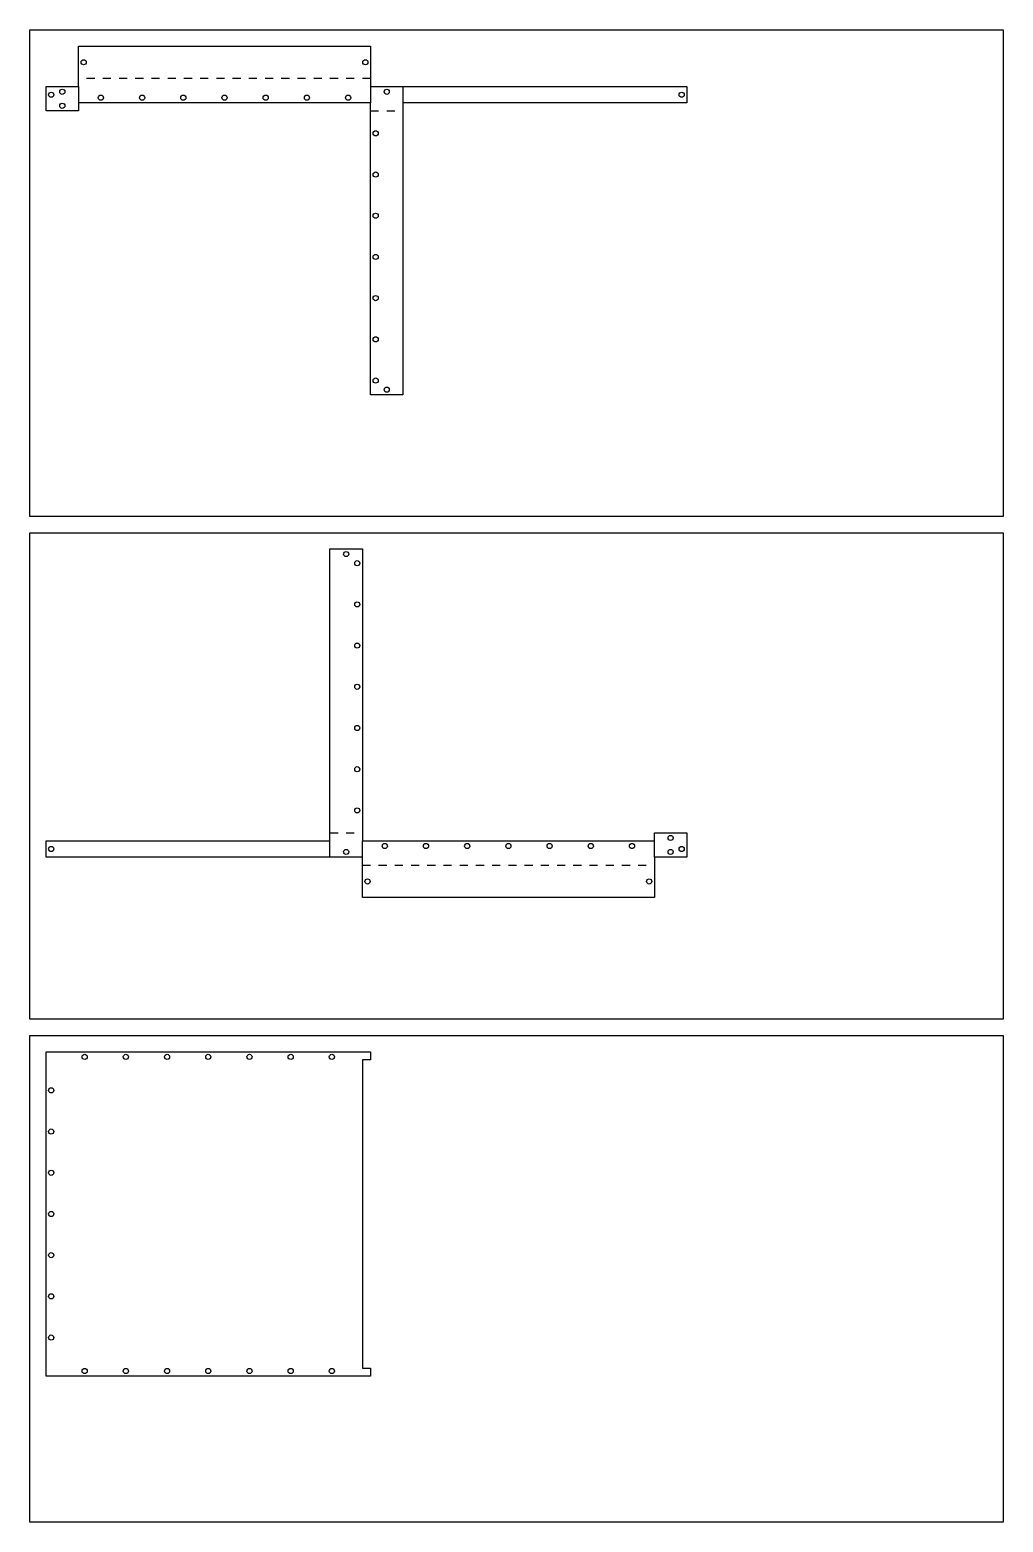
# Model space of a CAD drawing. Header units: metres. Extents: x 0 to 600, y -1550 to 300.
# Drawn here: x 0 to 600, y -1550 to -630 of the extents above; entities that cross this region are included whole.
import ezdxf

# ---------------------------------------------------------------- set-up
doc = ezdxf.new("R2010")
doc.units = ezdxf.units.M

msp = doc.modelspace()

# ---------------------------------------------------------------- linework, layer by layer
at = {"layer": '2'}
for p, q in [((10, -1460), (10, -1260)), ((10, -1260), (210, -1260)), ((210, -1260), (210, -1265)), ((32.2125, -1263.175), (32.333341, -1262.56749)), ((32.333341, -1263.78251), (32.2125, -1263.175)), ((32.333341, -1262.56749), (32.677468, -1262.052468)), ((32.677468, -1264.297532), (32.333341, -1263.78251)), ((32.677468, -1262.052468), (33.19249, -1261.708341)), ((33.19249, -1264.641659), (32.677468, -1264.297532)), ((33.19249, -1261.708341), (33.8, -1261.5875)), ((33.8, -1264.7625), (33.19249, -1264.641659)), ((33.8, -1261.5875), (34.40751, -1261.708341)), ((34.40751, -1264.641659), (33.8, -1264.7625)), ((34.40751, -1261.708341), (34.922532, -1262.052468)), ((34.922532, -1264.297532), (34.40751, -1264.641659)), ((34.922532, -1262.052468), (35.266659, -1262.56749)), ((35.266659, -1263.78251), (34.922532, -1264.297532)), ((35.266659, -1262.56749), (35.3875, -1263.175)), ((35.3875, -1263.175), (35.266659, -1263.78251)), ((57.6125, -1263.175), (57.733341, -1262.56749)), ((57.733341, -1263.78251), (57.6125, -1263.175)), ((57.733341, -1262.56749), (58.077468, -1262.052468)), ((58.077468, -1264.297532), (57.733341, -1263.78251)), ((58.077468, -1262.052468), (58.59249, -1261.708341)), ((58.59249, -1264.641659), (58.077468, -1264.297532)), ((58.59249, -1261.708341), (59.2, -1261.5875)), ((59.2, -1264.7625), (58.59249, -1264.641659)), ((59.2, -1261.5875), (59.80751, -1261.708341)), ((59.80751, -1264.641659), (59.2, -1264.7625)), ((59.80751, -1261.708341), (60.322532, -1262.052468)), ((60.322532, -1264.297532), (59.80751, -1264.641659)), ((60.322532, -1262.052468), (60.666659, -1262.56749)), ((60.666659, -1263.78251), (60.322532, -1264.297532)), ((60.666659, -1262.56749), (60.7875, -1263.175)), ((60.7875, -1263.175), (60.666659, -1263.78251)), ((83.0125, -1263.175), (83.133341, -1262.56749)), ((83.133341, -1263.78251), (83.0125, -1263.175)), ((83.133341, -1262.56749), (83.477468, -1262.052468)), ((83.477468, -1264.297532), (83.133341, -1263.78251)), ((83.477468, -1262.052468), (83.99249, -1261.708341)), ((83.99249, -1264.641659), (83.477468, -1264.297532)), ((83.99249, -1261.708341), (84.6, -1261.5875)), ((84.6, -1264.7625), (83.99249, -1264.641659)), ((84.6, -1261.5875), (85.20751, -1261.708341)), ((85.20751, -1264.641659), (84.6, -1264.7625)), ((85.20751, -1261.708341), (85.722532, -1262.052468)), ((85.722532, -1264.297532), (85.20751, -1264.641659)), ((85.722532, -1262.052468), (86.066659, -1262.56749)), ((86.066659, -1263.78251), (85.722532, -1264.297532)), ((86.066659, -1262.56749), (86.1875, -1263.175)), ((86.1875, -1263.175), (86.066659, -1263.78251)), ((108.4125, -1263.175), (108.533341, -1262.56749)), ((108.533341, -1263.78251), (108.4125, -1263.175)), ((108.533341, -1262.56749), (108.877468, -1262.052468)), ((108.877468, -1264.297532), (108.533341, -1263.78251)), ((108.877468, -1262.052468), (109.39249, -1261.708341)), ((109.39249, -1264.641659), (108.877468, -1264.297532)), ((109.39249, -1261.708341), (110, -1261.5875)), ((110, -1264.7625), (109.39249, -1264.641659)), ((110, -1261.5875), (110.60751, -1261.708341)), ((110.60751, -1264.641659), (110, -1264.7625)), ((110.60751, -1261.708341), (111.122532, -1262.052468)), ((111.122532, -1264.297532), (110.60751, -1264.641659)), ((111.122532, -1262.052468), (111.466659, -1262.56749)), ((111.466659, -1263.78251), (111.122532, -1264.297532)), ((111.466659, -1262.56749), (111.5875, -1263.175)), ((111.5875, -1263.175), (111.466659, -1263.78251)), ((133.8125, -1263.175), (133.933341, -1262.56749)), ((133.933341, -1263.78251), (133.8125, -1263.175)), ((133.933341, -1262.56749), (134.277468, -1262.052468)), ((134.277468, -1264.297532), (133.933341, -1263.78251)), ((134.277468, -1262.052468), (134.79249, -1261.708341)), ((134.79249, -1264.641659), (134.277468, -1264.297532)), ((134.79249, -1261.708341), (135.4, -1261.5875)), ((135.4, -1264.7625), (134.79249, -1264.641659)), ((135.4, -1261.5875), (136.00751, -1261.708341)), ((136.00751, -1264.641659), (135.4, -1264.7625)), ((136.00751, -1261.708341), (136.522532, -1262.052468)), ((136.522532, -1264.297532), (136.00751, -1264.641659)), ((136.522532, -1262.052468), (136.866659, -1262.56749)), ((136.866659, -1263.78251), (136.522532, -1264.297532)), ((136.866659, -1262.56749), (136.9875, -1263.175)), ((136.9875, -1263.175), (136.866659, -1263.78251)), ((159.2125, -1263.175), (159.333341, -1262.56749)), ((159.333341, -1263.78251), (159.2125, -1263.175)), ((159.333341, -1262.56749), (159.677468, -1262.052468)), ((159.677468, -1264.297532), (159.333341, -1263.78251)), ((159.677468, -1262.052468), (160.19249, -1261.708341)), ((160.19249, -1264.641659), (159.677468, -1264.297532)), ((160.19249, -1261.708341), (160.8, -1261.5875)), ((160.8, -1264.7625), (160.19249, -1264.641659)), ((160.8, -1261.5875), (161.40751, -1261.708341)), ((161.40751, -1264.641659), (160.8, -1264.7625)), ((161.40751, -1261.708341), (161.922532, -1262.052468)), ((161.922532, -1264.297532), (161.40751, -1264.641659)), ((161.922532, -1262.052468), (162.266659, -1262.56749)), ((162.266659, -1263.78251), (161.922532, -1264.297532)), ((162.266659, -1262.56749), (162.3875, -1263.175)), ((162.3875, -1263.175), (162.266659, -1263.78251)), ((184.6125, -1263.175), (184.733341, -1262.56749)), ((184.733341, -1263.78251), (184.6125, -1263.175)), ((184.733341, -1262.56749), (185.077468, -1262.052468)), ((185.077468, -1264.297532), (184.733341, -1263.78251)), ((185.077468, -1262.052468), (185.59249, -1261.708341)), ((185.59249, -1264.641659), (185.077468, -1264.297532)), ((185.59249, -1261.708341), (186.2, -1261.5875)), ((186.2, -1264.7625), (185.59249, -1264.641659)), ((186.2, -1261.5875), (186.80751, -1261.708341)), ((186.80751, -1264.641659), (186.2, -1264.7625)), ((186.80751, -1261.708341), (187.322532, -1262.052468)), ((187.322532, -1264.297532), (186.80751, -1264.641659)), ((187.322532, -1262.052468), (187.666659, -1262.56749)), ((187.666659, -1263.78251), (187.322532, -1264.297532)), ((187.666659, -1262.56749), (187.7875, -1263.175)), ((187.7875, -1263.175), (187.666659, -1263.78251)), ((210, -1265), (205, -1265)), ((205, -1265), (205, -1455)), ((11.5875, -1283.8), (11.708341, -1283.19249)), ((11.708341, -1284.40751), (11.5875, -1283.8)), ((11.708341, -1283.19249), (12.052468, -1282.677468)), ((12.052468, -1284.922532), (11.708341, -1284.40751)), ((12.052468, -1282.677468), (12.56749, -1282.333341)), ((12.56749, -1285.266659), (12.052468, -1284.922532)), ((12.56749, -1282.333341), (13.175, -1282.2125)), ((13.175, -1285.3875), (12.56749, -1285.266659)), ((13.175, -1282.2125), (13.78251, -1282.333341)), ((13.78251, -1285.266659), (13.175, -1285.3875)), ((13.78251, -1282.333341), (14.297532, -1282.677468)), ((14.297532, -1284.922532), (13.78251, -1285.266659)), ((14.297532, -1282.677468), (14.641659, -1283.19249)), ((14.641659, -1284.40751), (14.297532, -1284.922532)), ((14.641659, -1283.19249), (14.7625, -1283.8)), ((14.7625, -1283.8), (14.641659, -1284.40751)), ((11.5875, -1309.2), (11.708341, -1308.59249)), ((11.708341, -1309.80751), (11.5875, -1309.2)), ((11.708341, -1308.59249), (12.052468, -1308.077468)), ((12.052468, -1310.322532), (11.708341, -1309.80751)), ((12.052468, -1308.077468), (12.56749, -1307.733341)), ((12.56749, -1310.666659), (12.052468, -1310.322532)), ((12.56749, -1307.733341), (13.175, -1307.6125)), ((13.175, -1310.7875), (12.56749, -1310.666659)), ((13.175, -1307.6125), (13.78251, -1307.733341)), ((13.78251, -1310.666659), (13.175, -1310.7875)), ((13.78251, -1307.733341), (14.297532, -1308.077468)), ((14.297532, -1310.322532), (13.78251, -1310.666659)), ((14.297532, -1308.077468), (14.641659, -1308.59249)), ((14.641659, -1309.80751), (14.297532, -1310.322532)), ((14.641659, -1308.59249), (14.7625, -1309.2)), ((14.7625, -1309.2), (14.641659, -1309.80751)), ((11.5875, -1334.6), (11.708341, -1333.99249)), ((11.708341, -1333.99249), (12.052468, -1333.477468)), ((12.052468, -1333.477468), (12.56749, -1333.133341)), ((12.56749, -1333.133341), (13.175, -1333.0125)), ((13.175, -1333.0125), (13.78251, -1333.133341)), ((13.78251, -1333.133341), (14.297532, -1333.477468)), ((14.297532, -1333.477468), (14.641659, -1333.99249)), ((14.641659, -1333.99249), (14.7625, -1334.6)), ((11.708341, -1335.20751), (11.5875, -1334.6)), ((12.052468, -1335.722532), (11.708341, -1335.20751)), ((12.56749, -1336.066659), (12.052468, -1335.722532)), ((13.175, -1336.1875), (12.56749, -1336.066659)), ((13.78251, -1336.066659), (13.175, -1336.1875)), ((14.297532, -1335.722532), (13.78251, -1336.066659)), ((14.641659, -1335.20751), (14.297532, -1335.722532)), ((14.7625, -1334.6), (14.641659, -1335.20751)), ((11.5875, -1360), (11.708341, -1359.39249)), ((11.708341, -1360.60751), (11.5875, -1360)), ((11.708341, -1359.39249), (12.052468, -1358.877468)), ((12.052468, -1361.122532), (11.708341, -1360.60751)), ((12.052468, -1358.877468), (12.56749, -1358.533341)), ((12.56749, -1361.466659), (12.052468, -1361.122532)), ((12.56749, -1358.533341), (13.175, -1358.4125)), ((13.175, -1361.5875), (12.56749, -1361.466659)), ((13.175, -1358.4125), (13.78251, -1358.533341)), ((13.78251, -1361.466659), (13.175, -1361.5875)), ((13.78251, -1358.533341), (14.297532, -1358.877468)), ((14.297532, -1361.122532), (13.78251, -1361.466659)), ((14.297532, -1358.877468), (14.641659, -1359.39249)), ((14.641659, -1360.60751), (14.297532, -1361.122532)), ((14.641659, -1359.39249), (14.7625, -1360)), ((14.7625, -1360), (14.641659, -1360.60751)), ((11.5875, -1385.4), (11.708341, -1384.79249)), ((11.708341, -1386.00751), (11.5875, -1385.4)), ((11.708341, -1384.79249), (12.052468, -1384.277468)), ((12.052468, -1386.522532), (11.708341, -1386.00751)), ((12.052468, -1384.277468), (12.56749, -1383.933341)), ((12.56749, -1386.866659), (12.052468, -1386.522532)), ((12.56749, -1383.933341), (13.175, -1383.8125)), ((13.175, -1386.9875), (12.56749, -1386.866659)), ((13.175, -1383.8125), (13.78251, -1383.933341)), ((13.78251, -1386.866659), (13.175, -1386.9875)), ((13.78251, -1383.933341), (14.297532, -1384.277468)), ((14.297532, -1386.522532), (13.78251, -1386.866659)), ((14.297532, -1384.277468), (14.641659, -1384.79249)), ((14.641659, -1386.00751), (14.297532, -1386.522532)), ((14.641659, -1384.79249), (14.7625, -1385.4)), ((14.7625, -1385.4), (14.641659, -1386.00751)), ((11.5875, -1410.8), (11.708341, -1410.19249)), ((11.708341, -1411.40751), (11.5875, -1410.8)), ((11.708341, -1410.19249), (12.052468, -1409.677468)), ((12.052468, -1411.922532), (11.708341, -1411.40751)), ((12.052468, -1409.677468), (12.56749, -1409.333341)), ((12.56749, -1412.266659), (12.052468, -1411.922532)), ((12.56749, -1409.333341), (13.175, -1409.2125)), ((13.175, -1412.3875), (12.56749, -1412.266659)), ((13.175, -1409.2125), (13.78251, -1409.333341)), ((13.78251, -1412.266659), (13.175, -1412.3875)), ((13.78251, -1409.333341), (14.297532, -1409.677468)), ((14.297532, -1411.922532), (13.78251, -1412.266659)), ((14.297532, -1409.677468), (14.641659, -1410.19249)), ((14.641659, -1411.40751), (14.297532, -1411.922532)), ((14.641659, -1410.19249), (14.7625, -1410.8)), ((14.7625, -1410.8), (14.641659, -1411.40751)), ((11.708341, -1435.59249), (12.052468, -1435.077468)), ((12.052468, -1435.077468), (12.56749, -1434.733341)), ((12.56749, -1434.733341), (13.175, -1434.6125)), ((13.175, -1434.6125), (13.78251, -1434.733341)), ((13.78251, -1434.733341), (14.297532, -1435.077468)), ((14.297532, -1435.077468), (14.641659, -1435.59249)), ((11.5875, -1436.2), (11.708341, -1435.59249)), ((11.708341, -1436.80751), (11.5875, -1436.2)), ((12.052468, -1437.322532), (11.708341, -1436.80751)), ((12.56749, -1437.666659), (12.052468, -1437.322532)), ((13.175, -1437.7875), (12.56749, -1437.666659)), ((13.78251, -1437.666659), (13.175, -1437.7875)), ((14.297532, -1437.322532), (13.78251, -1437.666659)), ((14.641659, -1436.80751), (14.297532, -1437.322532)), ((14.641659, -1435.59249), (14.7625, -1436.2)), ((14.7625, -1436.2), (14.641659, -1436.80751)), ((210, -1460), (10, -1460)), ((32.2125, -1456.825), (32.333341, -1456.21749)), ((32.333341, -1457.43251), (32.2125, -1456.825)), ((32.333341, -1456.21749), (32.677468, -1455.702468)), ((32.677468, -1457.947532), (32.333341, -1457.43251)), ((32.677468, -1455.702468), (33.19249, -1455.358341)), ((33.19249, -1458.291659), (32.677468, -1457.947532)), ((33.19249, -1455.358341), (33.8, -1455.2375)), ((33.8, -1458.4125), (33.19249, -1458.291659)), ((33.8, -1455.2375), (34.40751, -1455.358341)), ((34.40751, -1458.291659), (33.8, -1458.4125)), ((34.40751, -1455.358341), (34.922532, -1455.702468)), ((34.922532, -1457.947532), (34.40751, -1458.291659)), ((34.922532, -1455.702468), (35.266659, -1456.21749)), ((35.266659, -1457.43251), (34.922532, -1457.947532)), ((35.266659, -1456.21749), (35.3875, -1456.825)), ((35.3875, -1456.825), (35.266659, -1457.43251)), ((57.6125, -1456.825), (57.733341, -1456.21749)), ((57.733341, -1457.43251), (57.6125, -1456.825)), ((57.733341, -1456.21749), (58.077468, -1455.702468)), ((58.077468, -1457.947532), (57.733341, -1457.43251)), ((58.077468, -1455.702468), (58.59249, -1455.358341)), ((58.59249, -1458.291659), (58.077468, -1457.947532)), ((58.59249, -1455.358341), (59.2, -1455.2375)), ((59.2, -1458.4125), (58.59249, -1458.291659)), ((59.2, -1455.2375), (59.80751, -1455.358341)), ((59.80751, -1458.291659), (59.2, -1458.4125)), ((59.80751, -1455.358341), (60.322532, -1455.702468)), ((60.322532, -1457.947532), (59.80751, -1458.291659)), ((60.322532, -1455.702468), (60.666659, -1456.21749)), ((60.666659, -1457.43251), (60.322532, -1457.947532)), ((60.666659, -1456.21749), (60.7875, -1456.825)), ((60.7875, -1456.825), (60.666659, -1457.43251)), ((83.0125, -1456.825), (83.133341, -1456.21749)), ((83.133341, -1457.43251), (83.0125, -1456.825)), ((83.133341, -1456.21749), (83.477468, -1455.702468)), ((83.477468, -1457.947532), (83.133341, -1457.43251)), ((83.477468, -1455.702468), (83.99249, -1455.358341)), ((83.99249, -1458.291659), (83.477468, -1457.947532)), ((83.99249, -1455.358341), (84.6, -1455.2375)), ((84.6, -1458.4125), (83.99249, -1458.291659)), ((84.6, -1455.2375), (85.20751, -1455.358341)), ((85.20751, -1458.291659), (84.6, -1458.4125)), ((85.20751, -1455.358341), (85.722532, -1455.702468)), ((85.722532, -1457.947532), (85.20751, -1458.291659)), ((85.722532, -1455.702468), (86.066659, -1456.21749)), ((86.066659, -1457.43251), (85.722532, -1457.947532)), ((86.066659, -1456.21749), (86.1875, -1456.825)), ((86.1875, -1456.825), (86.066659, -1457.43251)), ((108.4125, -1456.825), (108.533341, -1456.21749)), ((108.533341, -1457.43251), (108.4125, -1456.825)), ((108.533341, -1456.21749), (108.877468, -1455.702468)), ((108.877468, -1457.947532), (108.533341, -1457.43251)), ((108.877468, -1455.702468), (109.39249, -1455.358341)), ((109.39249, -1458.291659), (108.877468, -1457.947532)), ((109.39249, -1455.358341), (110, -1455.2375)), ((110, -1458.4125), (109.39249, -1458.291659)), ((110, -1455.2375), (110.60751, -1455.358341)), ((110.60751, -1458.291659), (110, -1458.4125)), ((110.60751, -1455.358341), (111.122532, -1455.702468)), ((111.122532, -1457.947532), (110.60751, -1458.291659)), ((111.122532, -1455.702468), (111.466659, -1456.21749)), ((111.466659, -1457.43251), (111.122532, -1457.947532)), ((111.466659, -1456.21749), (111.5875, -1456.825)), ((111.5875, -1456.825), (111.466659, -1457.43251)), ((133.8125, -1456.825), (133.933341, -1456.21749)), ((133.933341, -1457.43251), (133.8125, -1456.825)), ((133.933341, -1456.21749), (134.277468, -1455.702468)), ((134.277468, -1457.947532), (133.933341, -1457.43251)), ((134.277468, -1455.702468), (134.79249, -1455.358341)), ((134.79249, -1458.291659), (134.277468, -1457.947532)), ((134.79249, -1455.358341), (135.4, -1455.2375)), ((135.4, -1458.4125), (134.79249, -1458.291659)), ((135.4, -1455.2375), (136.00751, -1455.358341)), ((136.00751, -1458.291659), (135.4, -1458.4125)), ((136.00751, -1455.358341), (136.522532, -1455.702468)), ((136.522532, -1457.947532), (136.00751, -1458.291659)), ((136.522532, -1455.702468), (136.866659, -1456.21749)), ((136.866659, -1457.43251), (136.522532, -1457.947532)), ((136.866659, -1456.21749), (136.9875, -1456.825)), ((136.9875, -1456.825), (136.866659, -1457.43251)), ((159.2125, -1456.825), (159.333341, -1456.21749)), ((159.333341, -1457.43251), (159.2125, -1456.825)), ((159.333341, -1456.21749), (159.677468, -1455.702468)), ((159.677468, -1457.947532), (159.333341, -1457.43251)), ((159.677468, -1455.702468), (160.19249, -1455.358341)), ((160.19249, -1458.291659), (159.677468, -1457.947532)), ((160.19249, -1455.358341), (160.8, -1455.2375)), ((160.8, -1458.4125), (160.19249, -1458.291659)), ((160.8, -1455.2375), (161.40751, -1455.358341)), ((161.40751, -1458.291659), (160.8, -1458.4125)), ((161.40751, -1455.358341), (161.922532, -1455.702468)), ((161.922532, -1457.947532), (161.40751, -1458.291659)), ((161.922532, -1455.702468), (162.266659, -1456.21749)), ((162.266659, -1457.43251), (161.922532, -1457.947532)), ((162.266659, -1456.21749), (162.3875, -1456.825)), ((162.3875, -1456.825), (162.266659, -1457.43251)), ((184.6125, -1456.825), (184.733341, -1456.21749)), ((184.733341, -1457.43251), (184.6125, -1456.825)), ((184.733341, -1456.21749), (185.077468, -1455.702468)), ((185.077468, -1457.947532), (184.733341, -1457.43251)), ((185.077468, -1455.702468), (185.59249, -1455.358341)), ((185.59249, -1458.291659), (185.077468, -1457.947532)), ((185.59249, -1455.358341), (186.2, -1455.2375)), ((186.2, -1458.4125), (185.59249, -1458.291659)), ((186.2, -1455.2375), (186.80751, -1455.358341)), ((186.80751, -1458.291659), (186.2, -1458.4125)), ((186.80751, -1455.358341), (187.322532, -1455.702468)), ((187.322532, -1457.947532), (186.80751, -1458.291659)), ((187.322532, -1455.702468), (187.666659, -1456.21749)), ((187.666659, -1457.43251), (187.322532, -1457.947532)), ((187.666659, -1456.21749), (187.7875, -1456.825)), ((187.7875, -1456.825), (187.666659, -1457.43251)), ((205, -1455), (210, -1455)), ((210, -1455), (210, -1460))]:
    msp.add_line(p, q, dxfattribs=at)
at = {"layer": '5'}
for p, q in [((30, -665), (30, -640)), ((30, -640), (210, -640)), ((210, -640), (210, -665)), ((31.5875, -650), (31.708341, -649.39249)), ((31.708341, -650.60751), (31.5875, -650)), ((31.708341, -649.39249), (32.052468, -648.877468)), ((32.052468, -651.122532), (31.708341, -650.60751)), ((32.052468, -648.877468), (32.56749, -648.533341)), ((32.56749, -651.466659), (32.052468, -651.122532)), ((32.56749, -648.533341), (33.175, -648.4125)), ((33.175, -651.5875), (32.56749, -651.466659)), ((33.175, -648.4125), (33.78251, -648.533341)), ((33.78251, -651.466659), (33.175, -651.5875)), ((33.78251, -648.533341), (34.297532, -648.877468)), ((34.297532, -651.122532), (33.78251, -651.466659)), ((34.297532, -648.877468), (34.641659, -649.39249)), ((34.641659, -650.60751), (34.297532, -651.122532)), ((34.641659, -649.39249), (34.7625, -650)), ((34.7625, -650), (34.641659, -650.60751)), ((205.2375, -650), (205.358341, -649.39249)), ((205.358341, -650.60751), (205.2375, -650)), ((205.358341, -649.39249), (205.702468, -648.877468)), ((205.702468, -651.122532), (205.358341, -650.60751)), ((205.702468, -648.877468), (206.21749, -648.533341)), ((206.21749, -651.466659), (205.702468, -651.122532)), ((206.21749, -648.533341), (206.825, -648.4125)), ((206.825, -651.5875), (206.21749, -651.466659)), ((206.825, -648.4125), (207.43251, -648.533341)), ((207.43251, -651.466659), (206.825, -651.5875)), ((207.43251, -648.533341), (207.947532, -648.877468)), ((207.947532, -651.122532), (207.43251, -651.466659)), ((207.947532, -648.877468), (208.291659, -649.39249)), ((208.291659, -650.60751), (207.947532, -651.122532)), ((208.291659, -649.39249), (208.4125, -650)), ((208.4125, -650), (208.291659, -650.60751)), ((10, -680), (10, -665)), ((10, -665), (30, -665)), ((11.5875, -670), (11.708341, -669.39249)), ((11.708341, -670.60751), (11.5875, -670)), ((11.708341, -669.39249), (12.052468, -668.877468)), ((12.052468, -671.122532), (11.708341, -670.60751)), ((12.052468, -668.877468), (12.56749, -668.533341)), ((12.56749, -671.466659), (12.052468, -671.122532)), ((12.56749, -668.533341), (13.175, -668.4125)), ((13.175, -671.5875), (12.56749, -671.466659)), ((13.175, -668.4125), (13.78251, -668.533341)), ((13.78251, -671.466659), (13.175, -671.5875)), ((13.78251, -668.533341), (14.297532, -668.877468)), ((14.297532, -671.122532), (13.78251, -671.466659)), ((14.297532, -668.877468), (14.641659, -669.39249)), ((14.641659, -670.60751), (14.297532, -671.122532)), ((14.641659, -669.39249), (14.7625, -670)), ((14.7625, -670), (14.641659, -670.60751)), ((18.4125, -668.175), (18.533341, -667.56749)), ((18.533341, -668.78251), (18.4125, -668.175)), ((18.533341, -667.56749), (18.877468, -667.052468)), ((18.877468, -669.297532), (18.533341, -668.78251)), ((18.877468, -667.052468), (19.39249, -666.708341)), ((19.39249, -669.641659), (18.877468, -669.297532)), ((19.39249, -666.708341), (20, -666.5875)), ((20, -669.7625), (19.39249, -669.641659)), ((20, -666.5875), (20.60751, -666.708341)), ((20.60751, -669.641659), (20, -669.7625)), ((20.60751, -666.708341), (21.122532, -667.052468)), ((21.122532, -669.297532), (20.60751, -669.641659)), ((21.122532, -667.052468), (21.466659, -667.56749)), ((21.466659, -668.78251), (21.122532, -669.297532)), ((21.466659, -667.56749), (21.5875, -668.175)), ((21.5875, -668.175), (21.466659, -668.78251)), ((42.2125, -671.825), (42.333341, -671.21749)), ((42.333341, -671.21749), (42.677468, -670.702468)), ((42.677468, -670.702468), (43.19249, -670.358341)), ((43.19249, -670.358341), (43.8, -670.2375)), ((43.8, -670.2375), (44.40751, -670.358341)), ((44.40751, -670.358341), (44.922532, -670.702468)), ((44.922532, -670.702468), (45.266659, -671.21749)), ((45.266659, -671.21749), (45.3875, -671.825)), ((67.6125, -671.825), (67.733341, -671.21749)), ((67.733341, -671.21749), (68.077468, -670.702468)), ((68.077468, -670.702468), (68.59249, -670.358341)), ((68.59249, -670.358341), (69.2, -670.2375)), ((69.2, -670.2375), (69.80751, -670.358341)), ((69.80751, -670.358341), (70.322532, -670.702468)), ((70.322532, -670.702468), (70.666659, -671.21749)), ((70.666659, -671.21749), (70.7875, -671.825)), ((93.0125, -671.825), (93.133341, -671.21749)), ((93.133341, -671.21749), (93.477468, -670.702468)), ((93.477468, -670.702468), (93.99249, -670.358341)), ((93.99249, -670.358341), (94.6, -670.2375)), ((94.6, -670.2375), (95.20751, -670.358341)), ((95.20751, -670.358341), (95.722532, -670.702468)), ((95.722532, -670.702468), (96.066659, -671.21749)), ((96.066659, -671.21749), (96.1875, -671.825)), ((118.4125, -671.825), (118.533341, -671.21749)), ((118.533341, -671.21749), (118.877468, -670.702468)), ((118.877468, -670.702468), (119.39249, -670.358341)), ((119.39249, -670.358341), (120, -670.2375)), ((120, -670.2375), (120.60751, -670.358341)), ((120.60751, -670.358341), (121.122532, -670.702468)), ((121.122532, -670.702468), (121.466659, -671.21749)), ((121.466659, -671.21749), (121.5875, -671.825)), ((143.8125, -671.825), (143.933341, -671.21749)), ((143.933341, -671.21749), (144.277468, -670.702468)), ((144.277468, -670.702468), (144.79249, -670.358341)), ((144.79249, -670.358341), (145.4, -670.2375)), ((145.4, -670.2375), (146.00751, -670.358341)), ((146.00751, -670.358341), (146.522532, -670.702468)), ((146.522532, -670.702468), (146.866659, -671.21749)), ((146.866659, -671.21749), (146.9875, -671.825)), ((169.2125, -671.825), (169.333341, -671.21749)), ((169.333341, -671.21749), (169.677468, -670.702468)), ((169.677468, -670.702468), (170.19249, -670.358341)), ((170.19249, -670.358341), (170.8, -670.2375)), ((170.8, -670.2375), (171.40751, -670.358341)), ((171.40751, -670.358341), (171.922532, -670.702468)), ((171.922532, -670.702468), (172.266659, -671.21749)), ((172.266659, -671.21749), (172.3875, -671.825)), ((194.6125, -671.825), (194.733341, -671.21749)), ((194.733341, -671.21749), (195.077468, -670.702468)), ((195.077468, -670.702468), (195.59249, -670.358341)), ((195.59249, -670.358341), (196.2, -670.2375)), ((196.2, -670.2375), (196.80751, -670.358341)), ((196.80751, -670.358341), (197.322532, -670.702468)), ((197.322532, -670.702468), (197.666659, -671.21749)), ((197.666659, -671.21749), (197.7875, -671.825)), ((210, -665), (405, -665)), ((218.4125, -668.175), (218.533341, -667.56749)), ((218.533341, -668.78251), (218.4125, -668.175)), ((218.533341, -667.56749), (218.877468, -667.052468)), ((218.877468, -669.297532), (218.533341, -668.78251)), ((218.877468, -667.052468), (219.39249, -666.708341)), ((219.39249, -669.641659), (218.877468, -669.297532)), ((219.39249, -666.708341), (220, -666.5875)), ((220, -669.7625), (219.39249, -669.641659)), ((220, -666.5875), (220.60751, -666.708341)), ((220.60751, -669.641659), (220, -669.7625)), ((220.60751, -666.708341), (221.122532, -667.052468)), ((221.122532, -669.297532), (220.60751, -669.641659)), ((221.122532, -667.052468), (221.466659, -667.56749)), ((221.466659, -668.78251), (221.122532, -669.297532)), ((221.466659, -667.56749), (221.5875, -668.175)), ((221.5875, -668.175), (221.466659, -668.78251)), ((400.2375, -670), (400.358341, -669.39249)), ((400.358341, -670.60751), (400.2375, -670)), ((400.358341, -669.39249), (400.702468, -668.877468)), ((400.702468, -671.122532), (400.358341, -670.60751)), ((400.702468, -668.877468), (401.21749, -668.533341)), ((401.21749, -671.466659), (400.702468, -671.122532)), ((401.21749, -668.533341), (401.825, -668.4125)), ((401.825, -671.5875), (401.21749, -671.466659)), ((401.825, -668.4125), (402.43251, -668.533341)), ((402.43251, -671.466659), (401.825, -671.5875)), ((402.43251, -668.533341), (402.947532, -668.877468)), ((402.947532, -671.122532), (402.43251, -671.466659)), ((402.947532, -668.877468), (403.291659, -669.39249)), ((403.291659, -670.60751), (402.947532, -671.122532)), ((403.291659, -669.39249), (403.4125, -670)), ((403.4125, -670), (403.291659, -670.60751)), ((405, -665), (405, -675)), ((30, -680), (10, -680)), ((18.4125, -676.825), (18.533341, -676.21749)), ((18.533341, -677.43251), (18.4125, -676.825)), ((18.533341, -676.21749), (18.877468, -675.702468)), ((18.877468, -677.947532), (18.533341, -677.43251)), ((18.877468, -675.702468), (19.39249, -675.358341)), ((19.39249, -678.291659), (18.877468, -677.947532)), ((19.39249, -675.358341), (20, -675.2375)), ((20, -678.4125), (19.39249, -678.291659)), ((20, -675.2375), (20.60751, -675.358341)), ((20.60751, -678.291659), (20, -678.4125)), ((20.60751, -675.358341), (21.122532, -675.702468)), ((21.122532, -677.947532), (20.60751, -678.291659)), ((21.122532, -675.702468), (21.466659, -676.21749)), ((21.466659, -677.43251), (21.122532, -677.947532)), ((21.466659, -676.21749), (21.5875, -676.825)), ((21.5875, -676.825), (21.466659, -677.43251)), ((210, -675), (30, -675)), ((30, -675), (30, -680)), ((42.333341, -672.43251), (42.2125, -671.825)), ((42.677468, -672.947532), (42.333341, -672.43251)), ((43.19249, -673.291659), (42.677468, -672.947532)), ((43.8, -673.4125), (43.19249, -673.291659)), ((44.40751, -673.291659), (43.8, -673.4125)), ((44.922532, -672.947532), (44.40751, -673.291659)), ((45.266659, -672.43251), (44.922532, -672.947532)), ((45.3875, -671.825), (45.266659, -672.43251)), ((67.733341, -672.43251), (67.6125, -671.825)), ((68.077468, -672.947532), (67.733341, -672.43251)), ((68.59249, -673.291659), (68.077468, -672.947532)), ((69.2, -673.4125), (68.59249, -673.291659)), ((69.80751, -673.291659), (69.2, -673.4125)), ((70.322532, -672.947532), (69.80751, -673.291659)), ((70.666659, -672.43251), (70.322532, -672.947532)), ((70.7875, -671.825), (70.666659, -672.43251)), ((93.133341, -672.43251), (93.0125, -671.825)), ((93.477468, -672.947532), (93.133341, -672.43251)), ((93.99249, -673.291659), (93.477468, -672.947532)), ((94.6, -673.4125), (93.99249, -673.291659)), ((95.20751, -673.291659), (94.6, -673.4125)), ((95.722532, -672.947532), (95.20751, -673.291659)), ((96.066659, -672.43251), (95.722532, -672.947532)), ((96.1875, -671.825), (96.066659, -672.43251)), ((118.533341, -672.43251), (118.4125, -671.825)), ((118.877468, -672.947532), (118.533341, -672.43251)), ((119.39249, -673.291659), (118.877468, -672.947532)), ((120, -673.4125), (119.39249, -673.291659)), ((120.60751, -673.291659), (120, -673.4125)), ((121.122532, -672.947532), (120.60751, -673.291659)), ((121.466659, -672.43251), (121.122532, -672.947532)), ((121.5875, -671.825), (121.466659, -672.43251)), ((143.933341, -672.43251), (143.8125, -671.825)), ((144.277468, -672.947532), (143.933341, -672.43251)), ((144.79249, -673.291659), (144.277468, -672.947532)), ((145.4, -673.4125), (144.79249, -673.291659)), ((146.00751, -673.291659), (145.4, -673.4125)), ((146.522532, -672.947532), (146.00751, -673.291659)), ((146.866659, -672.43251), (146.522532, -672.947532)), ((146.9875, -671.825), (146.866659, -672.43251)), ((169.333341, -672.43251), (169.2125, -671.825)), ((169.677468, -672.947532), (169.333341, -672.43251)), ((170.19249, -673.291659), (169.677468, -672.947532)), ((170.8, -673.4125), (170.19249, -673.291659)), ((171.40751, -673.291659), (170.8, -673.4125)), ((171.922532, -672.947532), (171.40751, -673.291659)), ((172.266659, -672.43251), (171.922532, -672.947532)), ((172.3875, -671.825), (172.266659, -672.43251)), ((194.733341, -672.43251), (194.6125, -671.825)), ((195.077468, -672.947532), (194.733341, -672.43251)), ((195.59249, -673.291659), (195.077468, -672.947532)), ((196.2, -673.4125), (195.59249, -673.291659)), ((196.80751, -673.291659), (196.2, -673.4125)), ((197.322532, -672.947532), (196.80751, -673.291659)), ((197.666659, -672.43251), (197.322532, -672.947532)), ((197.7875, -671.825), (197.666659, -672.43251)), ((210, -855), (210, -675)), ((405, -675), (230, -675)), ((230, -675), (230, -855)), ((211.5875, -693.8), (211.708341, -693.19249)), ((211.708341, -694.40751), (211.5875, -693.8)), ((211.708341, -693.19249), (212.052468, -692.677468)), ((212.052468, -694.922532), (211.708341, -694.40751)), ((212.052468, -692.677468), (212.56749, -692.333341)), ((212.56749, -695.266659), (212.052468, -694.922532)), ((212.56749, -692.333341), (213.175, -692.2125)), ((213.175, -695.3875), (212.56749, -695.266659)), ((213.175, -692.2125), (213.78251, -692.333341)), ((213.78251, -695.266659), (213.175, -695.3875)), ((213.78251, -692.333341), (214.297532, -692.677468)), ((214.297532, -694.922532), (213.78251, -695.266659)), ((214.297532, -692.677468), (214.641659, -693.19249)), ((214.641659, -694.40751), (214.297532, -694.922532)), ((214.641659, -693.19249), (214.7625, -693.8)), ((214.7625, -693.8), (214.641659, -694.40751)), ((211.5875, -719.2), (211.708341, -718.59249)), ((211.708341, -719.80751), (211.5875, -719.2)), ((211.708341, -718.59249), (212.052468, -718.077468)), ((212.052468, -720.322532), (211.708341, -719.80751)), ((212.052468, -718.077468), (212.56749, -717.733341)), ((212.56749, -720.666659), (212.052468, -720.322532)), ((212.56749, -717.733341), (213.175, -717.6125)), ((213.175, -720.7875), (212.56749, -720.666659)), ((213.175, -717.6125), (213.78251, -717.733341)), ((213.78251, -720.666659), (213.175, -720.7875)), ((213.78251, -717.733341), (214.297532, -718.077468)), ((214.297532, -720.322532), (213.78251, -720.666659)), ((214.297532, -718.077468), (214.641659, -718.59249)), ((214.641659, -719.80751), (214.297532, -720.322532)), ((214.641659, -718.59249), (214.7625, -719.2)), ((214.7625, -719.2), (214.641659, -719.80751)), ((211.5875, -744.6), (211.708341, -743.99249)), ((211.708341, -745.20751), (211.5875, -744.6)), ((211.708341, -743.99249), (212.052468, -743.477468)), ((212.052468, -743.477468), (212.56749, -743.133341)), ((212.56749, -743.133341), (213.175, -743.0125)), ((213.175, -743.0125), (213.78251, -743.133341)), ((213.78251, -743.133341), (214.297532, -743.477468)), ((214.297532, -743.477468), (214.641659, -743.99249)), ((214.641659, -743.99249), (214.7625, -744.6)), ((214.7625, -744.6), (214.641659, -745.20751)), ((212.052468, -745.722532), (211.708341, -745.20751)), ((212.56749, -746.066659), (212.052468, -745.722532)), ((213.175, -746.1875), (212.56749, -746.066659)), ((213.78251, -746.066659), (213.175, -746.1875)), ((214.297532, -745.722532), (213.78251, -746.066659)), ((214.641659, -745.20751), (214.297532, -745.722532)), ((211.5875, -770), (211.708341, -769.39249)), ((211.708341, -770.60751), (211.5875, -770)), ((211.708341, -769.39249), (212.052468, -768.877468)), ((212.052468, -771.122532), (211.708341, -770.60751)), ((212.052468, -768.877468), (212.56749, -768.533341)), ((212.56749, -771.466659), (212.052468, -771.122532)), ((212.56749, -768.533341), (213.175, -768.4125)), ((213.175, -771.5875), (212.56749, -771.466659)), ((213.175, -768.4125), (213.78251, -768.533341)), ((213.78251, -771.466659), (213.175, -771.5875)), ((213.78251, -768.533341), (214.297532, -768.877468)), ((214.297532, -771.122532), (213.78251, -771.466659)), ((214.297532, -768.877468), (214.641659, -769.39249)), ((214.641659, -770.60751), (214.297532, -771.122532)), ((214.641659, -769.39249), (214.7625, -770)), ((214.7625, -770), (214.641659, -770.60751)), ((211.5875, -795.4), (211.708341, -794.79249)), ((211.708341, -796.00751), (211.5875, -795.4)), ((211.708341, -794.79249), (212.052468, -794.277468)), ((212.052468, -796.522532), (211.708341, -796.00751)), ((212.052468, -794.277468), (212.56749, -793.933341)), ((212.56749, -796.866659), (212.052468, -796.522532)), ((212.56749, -793.933341), (213.175, -793.8125)), ((213.175, -796.9875), (212.56749, -796.866659)), ((213.175, -793.8125), (213.78251, -793.933341)), ((213.78251, -796.866659), (213.175, -796.9875)), ((213.78251, -793.933341), (214.297532, -794.277468)), ((214.297532, -796.522532), (213.78251, -796.866659)), ((214.297532, -794.277468), (214.641659, -794.79249)), ((214.641659, -796.00751), (214.297532, -796.522532)), ((214.641659, -794.79249), (214.7625, -795.4)), ((214.7625, -795.4), (214.641659, -796.00751)), ((211.5875, -820.8), (211.708341, -820.19249)), ((211.708341, -821.40751), (211.5875, -820.8)), ((211.708341, -820.19249), (212.052468, -819.677468)), ((212.052468, -821.922532), (211.708341, -821.40751)), ((212.052468, -819.677468), (212.56749, -819.333341)), ((212.56749, -822.266659), (212.052468, -821.922532)), ((212.56749, -819.333341), (213.175, -819.2125)), ((213.175, -822.3875), (212.56749, -822.266659)), ((213.175, -819.2125), (213.78251, -819.333341)), ((213.78251, -822.266659), (213.175, -822.3875)), ((213.78251, -819.333341), (214.297532, -819.677468)), ((214.297532, -821.922532), (213.78251, -822.266659)), ((214.297532, -819.677468), (214.641659, -820.19249)), ((214.641659, -821.40751), (214.297532, -821.922532)), ((214.641659, -820.19249), (214.7625, -820.8)), ((214.7625, -820.8), (214.641659, -821.40751)), ((211.5875, -846.2), (211.708341, -845.59249)), ((211.708341, -846.80751), (211.5875, -846.2)), ((211.708341, -845.59249), (212.052468, -845.077468)), ((212.052468, -845.077468), (212.56749, -844.733341)), ((212.56749, -844.733341), (213.175, -844.6125)), ((213.175, -844.6125), (213.78251, -844.733341)), ((213.78251, -844.733341), (214.297532, -845.077468)), ((214.297532, -845.077468), (214.641659, -845.59249)), ((214.641659, -845.59249), (214.7625, -846.2)), ((214.7625, -846.2), (214.641659, -846.80751)), ((230, -855), (210, -855)), ((212.052468, -847.322532), (211.708341, -846.80751)), ((212.56749, -847.666659), (212.052468, -847.322532)), ((213.175, -847.7875), (212.56749, -847.666659)), ((213.78251, -847.666659), (213.175, -847.7875)), ((214.297532, -847.322532), (213.78251, -847.666659)), ((214.641659, -846.80751), (214.297532, -847.322532)), ((218.4125, -851.825), (218.533341, -851.21749)), ((218.533341, -852.43251), (218.4125, -851.825)), ((218.533341, -851.21749), (218.877468, -850.702468)), ((218.877468, -852.947532), (218.533341, -852.43251)), ((218.877468, -850.702468), (219.39249, -850.358341)), ((219.39249, -853.291659), (218.877468, -852.947532)), ((219.39249, -850.358341), (220, -850.2375)), ((220, -853.4125), (219.39249, -853.291659)), ((220, -850.2375), (220.60751, -850.358341)), ((220.60751, -853.291659), (220, -853.4125)), ((220.60751, -850.358341), (221.122532, -850.702468)), ((221.122532, -852.947532), (220.60751, -853.291659)), ((221.122532, -850.702468), (221.466659, -851.21749)), ((221.466659, -852.43251), (221.122532, -852.947532)), ((221.466659, -851.21749), (221.5875, -851.825)), ((221.5875, -851.825), (221.466659, -852.43251))]:
    msp.add_line(p, q, dxfattribs=at)
at = {"layer": '6'}
for p, q in [((185, -1130), (185, -950)), ((185, -950), (205, -950)), ((193.4125, -953.175), (193.533341, -952.56749)), ((193.533341, -953.78251), (193.4125, -953.175)), ((193.533341, -952.56749), (193.877468, -952.052468)), ((193.877468, -954.297532), (193.533341, -953.78251)), ((193.877468, -952.052468), (194.39249, -951.708341)), ((194.39249, -954.641659), (193.877468, -954.297532)), ((194.39249, -951.708341), (195, -951.5875)), ((195, -954.7625), (194.39249, -954.641659)), ((195, -951.5875), (195.60751, -951.708341)), ((195.60751, -954.641659), (195, -954.7625)), ((195.60751, -951.708341), (196.122532, -952.052468)), ((196.122532, -954.297532), (195.60751, -954.641659)), ((196.122532, -952.052468), (196.466659, -952.56749)), ((196.466659, -953.78251), (196.122532, -954.297532)), ((196.466659, -952.56749), (196.5875, -953.175)), ((196.5875, -953.175), (196.466659, -953.78251)), ((205, -950), (205, -1130)), ((200.2375, -958.8), (200.358341, -958.19249)), ((200.358341, -959.40751), (200.2375, -958.8)), ((200.358341, -958.19249), (200.702468, -957.677468)), ((200.702468, -959.922532), (200.358341, -959.40751)), ((200.702468, -957.677468), (201.21749, -957.333341)), ((201.21749, -960.266659), (200.702468, -959.922532)), ((201.21749, -957.333341), (201.825, -957.2125)), ((201.825, -960.3875), (201.21749, -960.266659)), ((201.825, -957.2125), (202.43251, -957.333341)), ((202.43251, -960.266659), (201.825, -960.3875)), ((202.43251, -957.333341), (202.947532, -957.677468)), ((202.947532, -959.922532), (202.43251, -960.266659)), ((202.947532, -957.677468), (203.291659, -958.19249)), ((203.291659, -959.40751), (202.947532, -959.922532)), ((203.291659, -958.19249), (203.4125, -958.8)), ((203.4125, -958.8), (203.291659, -959.40751)), ((200.2375, -984.2), (200.358341, -983.59249)), ((200.358341, -984.80751), (200.2375, -984.2)), ((200.358341, -983.59249), (200.702468, -983.077468)), ((200.702468, -983.077468), (201.21749, -982.733341)), ((201.21749, -982.733341), (201.825, -982.6125)), ((201.825, -982.6125), (202.43251, -982.733341)), ((202.43251, -982.733341), (202.947532, -983.077468)), ((202.947532, -983.077468), (203.291659, -983.59249)), ((203.291659, -983.59249), (203.4125, -984.2)), ((203.4125, -984.2), (203.291659, -984.80751)), ((200.702468, -985.322532), (200.358341, -984.80751)), ((201.21749, -985.666659), (200.702468, -985.322532)), ((201.825, -985.7875), (201.21749, -985.666659)), ((202.43251, -985.666659), (201.825, -985.7875)), ((202.947532, -985.322532), (202.43251, -985.666659)), ((203.291659, -984.80751), (202.947532, -985.322532)), ((200.2375, -1009.6), (200.358341, -1008.99249)), ((200.358341, -1010.20751), (200.2375, -1009.6)), ((200.358341, -1008.99249), (200.702468, -1008.477468)), ((200.702468, -1010.722532), (200.358341, -1010.20751)), ((200.702468, -1008.477468), (201.21749, -1008.133341)), ((201.21749, -1011.066659), (200.702468, -1010.722532)), ((201.21749, -1008.133341), (201.825, -1008.0125)), ((201.825, -1011.1875), (201.21749, -1011.066659)), ((201.825, -1008.0125), (202.43251, -1008.133341)), ((202.43251, -1011.066659), (201.825, -1011.1875)), ((202.43251, -1008.133341), (202.947532, -1008.477468)), ((202.947532, -1010.722532), (202.43251, -1011.066659)), ((202.947532, -1008.477468), (203.291659, -1008.99249)), ((203.291659, -1010.20751), (202.947532, -1010.722532)), ((203.291659, -1008.99249), (203.4125, -1009.6)), ((203.4125, -1009.6), (203.291659, -1010.20751)), ((200.2375, -1035), (200.358341, -1034.39249)), ((200.358341, -1035.60751), (200.2375, -1035)), ((200.358341, -1034.39249), (200.702468, -1033.877468)), ((200.702468, -1036.122532), (200.358341, -1035.60751)), ((200.702468, -1033.877468), (201.21749, -1033.533341)), ((201.21749, -1036.466659), (200.702468, -1036.122532)), ((201.21749, -1033.533341), (201.825, -1033.4125)), ((201.825, -1036.5875), (201.21749, -1036.466659)), ((201.825, -1033.4125), (202.43251, -1033.533341)), ((202.43251, -1036.466659), (201.825, -1036.5875)), ((202.43251, -1033.533341), (202.947532, -1033.877468)), ((202.947532, -1036.122532), (202.43251, -1036.466659)), ((202.947532, -1033.877468), (203.291659, -1034.39249)), ((203.291659, -1035.60751), (202.947532, -1036.122532)), ((203.291659, -1034.39249), (203.4125, -1035)), ((203.4125, -1035), (203.291659, -1035.60751)), ((200.2375, -1060.4), (200.358341, -1059.79249)), ((200.358341, -1061.00751), (200.2375, -1060.4)), ((200.358341, -1059.79249), (200.702468, -1059.277468)), ((200.702468, -1061.522532), (200.358341, -1061.00751)), ((200.702468, -1059.277468), (201.21749, -1058.933341)), ((201.21749, -1061.866659), (200.702468, -1061.522532)), ((201.21749, -1058.933341), (201.825, -1058.8125)), ((201.825, -1061.9875), (201.21749, -1061.866659)), ((201.825, -1058.8125), (202.43251, -1058.933341)), ((202.43251, -1061.866659), (201.825, -1061.9875)), ((202.43251, -1058.933341), (202.947532, -1059.277468)), ((202.947532, -1061.522532), (202.43251, -1061.866659)), ((202.947532, -1059.277468), (203.291659, -1059.79249)), ((203.291659, -1061.00751), (202.947532, -1061.522532)), ((203.291659, -1059.79249), (203.4125, -1060.4)), ((203.4125, -1060.4), (203.291659, -1061.00751)), ((200.2375, -1085.8), (200.358341, -1085.19249)), ((200.358341, -1085.19249), (200.702468, -1084.677468)), ((200.702468, -1084.677468), (201.21749, -1084.333341)), ((201.21749, -1084.333341), (201.825, -1084.2125)), ((201.825, -1084.2125), (202.43251, -1084.333341)), ((202.43251, -1084.333341), (202.947532, -1084.677468)), ((202.947532, -1084.677468), (203.291659, -1085.19249)), ((203.291659, -1085.19249), (203.4125, -1085.8)), ((200.358341, -1086.40751), (200.2375, -1085.8)), ((200.702468, -1086.922532), (200.358341, -1086.40751)), ((201.21749, -1087.266659), (200.702468, -1086.922532)), ((201.825, -1087.3875), (201.21749, -1087.266659)), ((202.43251, -1087.266659), (201.825, -1087.3875)), ((202.947532, -1086.922532), (202.43251, -1087.266659)), ((203.291659, -1086.40751), (202.947532, -1086.922532)), ((203.4125, -1085.8), (203.291659, -1086.40751)), ((200.2375, -1111.2), (200.358341, -1110.59249)), ((200.358341, -1111.80751), (200.2375, -1111.2)), ((200.358341, -1110.59249), (200.702468, -1110.077468)), ((200.702468, -1112.322532), (200.358341, -1111.80751)), ((200.702468, -1110.077468), (201.21749, -1109.733341)), ((201.21749, -1112.666659), (200.702468, -1112.322532)), ((201.21749, -1109.733341), (201.825, -1109.6125)), ((201.825, -1112.7875), (201.21749, -1112.666659)), ((201.825, -1109.6125), (202.43251, -1109.733341)), ((202.43251, -1112.666659), (201.825, -1112.7875)), ((202.43251, -1109.733341), (202.947532, -1110.077468)), ((202.947532, -1112.322532), (202.43251, -1112.666659)), ((202.947532, -1110.077468), (203.291659, -1110.59249)), ((203.291659, -1111.80751), (202.947532, -1112.322532)), ((203.291659, -1110.59249), (203.4125, -1111.2)), ((203.4125, -1111.2), (203.291659, -1111.80751)), ((10, -1140), (10, -1130)), ((10, -1130), (185, -1130)), ((205, -1130), (385, -1130)), ((218.19249, -1131.708341), (218.8, -1131.5875)), ((218.8, -1131.5875), (219.40751, -1131.708341)), ((243.59249, -1131.708341), (244.2, -1131.5875)), ((244.2, -1131.5875), (244.80751, -1131.708341)), ((268.99249, -1131.708341), (269.6, -1131.5875)), ((269.6, -1131.5875), (270.20751, -1131.708341)), ((294.39249, -1131.708341), (295, -1131.5875)), ((295, -1131.5875), (295.60751, -1131.708341)), ((319.79249, -1131.708341), (320.4, -1131.5875)), ((320.4, -1131.5875), (321.00751, -1131.708341)), ((345.19249, -1131.708341), (345.8, -1131.5875)), ((345.8, -1131.5875), (346.40751, -1131.708341)), ((370.59249, -1131.708341), (371.2, -1131.5875)), ((371.2, -1131.5875), (371.80751, -1131.708341)), ((385, -1130), (385, -1125)), ((385, -1125), (405, -1125)), ((393.4125, -1128.175), (393.533341, -1127.56749)), ((393.533341, -1128.78251), (393.4125, -1128.175)), ((393.533341, -1127.56749), (393.877468, -1127.052468)), ((393.877468, -1129.297532), (393.533341, -1128.78251)), ((393.877468, -1127.052468), (394.39249, -1126.708341)), ((394.39249, -1129.641659), (393.877468, -1129.297532)), ((394.39249, -1126.708341), (395, -1126.5875)), ((395, -1129.7625), (394.39249, -1129.641659)), ((395, -1126.5875), (395.60751, -1126.708341)), ((395.60751, -1129.641659), (395, -1129.7625)), ((395.60751, -1126.708341), (396.122532, -1127.052468)), ((396.122532, -1129.297532), (395.60751, -1129.641659)), ((396.122532, -1127.052468), (396.466659, -1127.56749)), ((396.466659, -1128.78251), (396.122532, -1129.297532)), ((396.466659, -1127.56749), (396.5875, -1128.175)), ((396.5875, -1128.175), (396.466659, -1128.78251)), ((405, -1125), (405, -1140)), ((205, -1140), (10, -1140)), ((11.5875, -1135), (11.708341, -1134.39249)), ((11.708341, -1135.60751), (11.5875, -1135)), ((11.708341, -1134.39249), (12.052468, -1133.877468)), ((12.052468, -1136.122532), (11.708341, -1135.60751)), ((12.052468, -1133.877468), (12.56749, -1133.533341)), ((12.56749, -1136.466659), (12.052468, -1136.122532)), ((12.56749, -1133.533341), (13.175, -1133.4125)), ((13.175, -1136.5875), (12.56749, -1136.466659)), ((13.175, -1133.4125), (13.78251, -1133.533341)), ((13.78251, -1136.466659), (13.175, -1136.5875)), ((13.78251, -1133.533341), (14.297532, -1133.877468)), ((14.297532, -1136.122532), (13.78251, -1136.466659)), ((14.297532, -1133.877468), (14.641659, -1134.39249)), ((14.641659, -1135.60751), (14.297532, -1136.122532)), ((14.641659, -1134.39249), (14.7625, -1135)), ((14.7625, -1135), (14.641659, -1135.60751)), ((193.4125, -1136.825), (193.533341, -1136.21749)), ((193.533341, -1137.43251), (193.4125, -1136.825)), ((193.533341, -1136.21749), (193.877468, -1135.702468)), ((193.877468, -1137.947532), (193.533341, -1137.43251)), ((193.877468, -1135.702468), (194.39249, -1135.358341)), ((194.39249, -1138.291659), (193.877468, -1137.947532)), ((194.39249, -1135.358341), (195, -1135.2375)), ((195, -1138.4125), (194.39249, -1138.291659)), ((195, -1135.2375), (195.60751, -1135.358341)), ((195.60751, -1138.291659), (195, -1138.4125)), ((195.60751, -1135.358341), (196.122532, -1135.702468)), ((196.122532, -1137.947532), (195.60751, -1138.291659)), ((196.122532, -1135.702468), (196.466659, -1136.21749)), ((196.466659, -1137.43251), (196.122532, -1137.947532)), ((196.466659, -1136.21749), (196.5875, -1136.825)), ((196.5875, -1136.825), (196.466659, -1137.43251)), ((205, -1165), (205, -1140)), ((217.2125, -1133.175), (217.333341, -1132.56749)), ((217.333341, -1133.78251), (217.2125, -1133.175)), ((217.333341, -1132.56749), (217.677468, -1132.052468)), ((217.677468, -1134.297532), (217.333341, -1133.78251)), ((217.677468, -1132.052468), (218.19249, -1131.708341)), ((218.19249, -1134.641659), (217.677468, -1134.297532)), ((218.8, -1134.7625), (218.19249, -1134.641659)), ((219.40751, -1134.641659), (218.8, -1134.7625)), ((219.40751, -1131.708341), (219.922532, -1132.052468)), ((219.922532, -1134.297532), (219.40751, -1134.641659)), ((219.922532, -1132.052468), (220.266659, -1132.56749)), ((220.266659, -1133.78251), (219.922532, -1134.297532)), ((220.266659, -1132.56749), (220.3875, -1133.175)), ((220.3875, -1133.175), (220.266659, -1133.78251)), ((242.6125, -1133.175), (242.733341, -1132.56749)), ((242.733341, -1133.78251), (242.6125, -1133.175)), ((242.733341, -1132.56749), (243.077468, -1132.052468)), ((243.077468, -1134.297532), (242.733341, -1133.78251)), ((243.077468, -1132.052468), (243.59249, -1131.708341)), ((243.59249, -1134.641659), (243.077468, -1134.297532)), ((244.2, -1134.7625), (243.59249, -1134.641659)), ((244.80751, -1134.641659), (244.2, -1134.7625)), ((244.80751, -1131.708341), (245.322532, -1132.052468)), ((245.322532, -1134.297532), (244.80751, -1134.641659)), ((245.322532, -1132.052468), (245.666659, -1132.56749)), ((245.666659, -1133.78251), (245.322532, -1134.297532)), ((245.666659, -1132.56749), (245.7875, -1133.175)), ((245.7875, -1133.175), (245.666659, -1133.78251)), ((268.0125, -1133.175), (268.133341, -1132.56749)), ((268.133341, -1133.78251), (268.0125, -1133.175)), ((268.133341, -1132.56749), (268.477468, -1132.052468)), ((268.477468, -1134.297532), (268.133341, -1133.78251)), ((268.477468, -1132.052468), (268.99249, -1131.708341)), ((268.99249, -1134.641659), (268.477468, -1134.297532)), ((269.6, -1134.7625), (268.99249, -1134.641659)), ((270.20751, -1134.641659), (269.6, -1134.7625)), ((270.20751, -1131.708341), (270.722532, -1132.052468)), ((270.722532, -1134.297532), (270.20751, -1134.641659)), ((270.722532, -1132.052468), (271.066659, -1132.56749)), ((271.066659, -1133.78251), (270.722532, -1134.297532)), ((271.066659, -1132.56749), (271.1875, -1133.175)), ((271.1875, -1133.175), (271.066659, -1133.78251)), ((293.4125, -1133.175), (293.533341, -1132.56749)), ((293.533341, -1133.78251), (293.4125, -1133.175)), ((293.533341, -1132.56749), (293.877468, -1132.052468)), ((293.877468, -1134.297532), (293.533341, -1133.78251)), ((293.877468, -1132.052468), (294.39249, -1131.708341)), ((294.39249, -1134.641659), (293.877468, -1134.297532)), ((295, -1134.7625), (294.39249, -1134.641659)), ((295.60751, -1134.641659), (295, -1134.7625)), ((295.60751, -1131.708341), (296.122532, -1132.052468)), ((296.122532, -1134.297532), (295.60751, -1134.641659)), ((296.122532, -1132.052468), (296.466659, -1132.56749)), ((296.466659, -1133.78251), (296.122532, -1134.297532)), ((296.466659, -1132.56749), (296.5875, -1133.175)), ((296.5875, -1133.175), (296.466659, -1133.78251)), ((318.8125, -1133.175), (318.933341, -1132.56749)), ((318.933341, -1133.78251), (318.8125, -1133.175)), ((318.933341, -1132.56749), (319.277468, -1132.052468)), ((319.277468, -1134.297532), (318.933341, -1133.78251)), ((319.277468, -1132.052468), (319.79249, -1131.708341)), ((319.79249, -1134.641659), (319.277468, -1134.297532)), ((320.4, -1134.7625), (319.79249, -1134.641659)), ((321.00751, -1134.641659), (320.4, -1134.7625)), ((321.00751, -1131.708341), (321.522532, -1132.052468)), ((321.522532, -1134.297532), (321.00751, -1134.641659)), ((321.522532, -1132.052468), (321.866659, -1132.56749)), ((321.866659, -1133.78251), (321.522532, -1134.297532)), ((321.866659, -1132.56749), (321.9875, -1133.175)), ((321.9875, -1133.175), (321.866659, -1133.78251)), ((344.2125, -1133.175), (344.333341, -1132.56749)), ((344.333341, -1133.78251), (344.2125, -1133.175)), ((344.333341, -1132.56749), (344.677468, -1132.052468)), ((344.677468, -1134.297532), (344.333341, -1133.78251)), ((344.677468, -1132.052468), (345.19249, -1131.708341)), ((345.19249, -1134.641659), (344.677468, -1134.297532)), ((345.8, -1134.7625), (345.19249, -1134.641659)), ((346.40751, -1134.641659), (345.8, -1134.7625)), ((346.40751, -1131.708341), (346.922532, -1132.052468)), ((346.922532, -1134.297532), (346.40751, -1134.641659)), ((346.922532, -1132.052468), (347.266659, -1132.56749)), ((347.266659, -1133.78251), (346.922532, -1134.297532)), ((347.266659, -1132.56749), (347.3875, -1133.175)), ((347.3875, -1133.175), (347.266659, -1133.78251)), ((369.6125, -1133.175), (369.733341, -1132.56749)), ((369.733341, -1133.78251), (369.6125, -1133.175)), ((369.733341, -1132.56749), (370.077468, -1132.052468)), ((370.077468, -1134.297532), (369.733341, -1133.78251)), ((370.077468, -1132.052468), (370.59249, -1131.708341)), ((370.59249, -1134.641659), (370.077468, -1134.297532)), ((371.2, -1134.7625), (370.59249, -1134.641659)), ((371.80751, -1134.641659), (371.2, -1134.7625)), ((371.80751, -1131.708341), (372.322532, -1132.052468)), ((372.322532, -1134.297532), (371.80751, -1134.641659)), ((372.322532, -1132.052468), (372.666659, -1132.56749)), ((372.666659, -1133.78251), (372.322532, -1134.297532)), ((372.666659, -1132.56749), (372.7875, -1133.175)), ((372.7875, -1133.175), (372.666659, -1133.78251)), ((405, -1140), (385, -1140)), ((385, -1140), (385, -1165)), ((393.4125, -1136.825), (393.533341, -1136.21749)), ((393.533341, -1137.43251), (393.4125, -1136.825)), ((393.533341, -1136.21749), (393.877468, -1135.702468)), ((393.877468, -1137.947532), (393.533341, -1137.43251)), ((393.877468, -1135.702468), (394.39249, -1135.358341)), ((394.39249, -1138.291659), (393.877468, -1137.947532)), ((394.39249, -1135.358341), (395, -1135.2375)), ((395, -1138.4125), (394.39249, -1138.291659)), ((395, -1135.2375), (395.60751, -1135.358341)), ((395.60751, -1138.291659), (395, -1138.4125)), ((395.60751, -1135.358341), (396.122532, -1135.702468)), ((396.122532, -1137.947532), (395.60751, -1138.291659)), ((396.122532, -1135.702468), (396.466659, -1136.21749)), ((396.466659, -1137.43251), (396.122532, -1137.947532)), ((396.466659, -1136.21749), (396.5875, -1136.825)), ((396.5875, -1136.825), (396.466659, -1137.43251)), ((400.2375, -1135), (400.358341, -1134.39249)), ((400.358341, -1135.60751), (400.2375, -1135)), ((400.358341, -1134.39249), (400.702468, -1133.877468)), ((400.702468, -1136.122532), (400.358341, -1135.60751)), ((400.702468, -1133.877468), (401.21749, -1133.533341)), ((401.21749, -1136.466659), (400.702468, -1136.122532)), ((401.21749, -1133.533341), (401.825, -1133.4125)), ((401.825, -1136.5875), (401.21749, -1136.466659)), ((401.825, -1133.4125), (402.43251, -1133.533341)), ((402.43251, -1136.466659), (401.825, -1136.5875)), ((402.43251, -1133.533341), (402.947532, -1133.877468)), ((402.947532, -1136.122532), (402.43251, -1136.466659)), ((402.947532, -1133.877468), (403.291659, -1134.39249)), ((403.291659, -1135.60751), (402.947532, -1136.122532)), ((403.291659, -1134.39249), (403.4125, -1135)), ((403.4125, -1135), (403.291659, -1135.60751)), ((206.5875, -1155), (206.708341, -1154.39249)), ((206.708341, -1155.60751), (206.5875, -1155)), ((206.708341, -1154.39249), (207.052468, -1153.877468)), ((207.052468, -1156.122532), (206.708341, -1155.60751)), ((207.052468, -1153.877468), (207.56749, -1153.533341)), ((207.56749, -1156.466659), (207.052468, -1156.122532)), ((207.56749, -1153.533341), (208.175, -1153.4125)), ((208.175, -1156.5875), (207.56749, -1156.466659)), ((208.175, -1153.4125), (208.78251, -1153.533341)), ((208.78251, -1156.466659), (208.175, -1156.5875)), ((208.78251, -1153.533341), (209.297532, -1153.877468)), ((209.297532, -1156.122532), (208.78251, -1156.466659)), ((209.297532, -1153.877468), (209.641659, -1154.39249)), ((209.641659, -1155.60751), (209.297532, -1156.122532)), ((209.641659, -1154.39249), (209.7625, -1155)), ((209.7625, -1155), (209.641659, -1155.60751)), ((380.2375, -1155), (380.358341, -1154.39249)), ((380.358341, -1155.60751), (380.2375, -1155)), ((380.358341, -1154.39249), (380.702468, -1153.877468)), ((380.702468, -1156.122532), (380.358341, -1155.60751)), ((380.702468, -1153.877468), (381.21749, -1153.533341)), ((381.21749, -1156.466659), (380.702468, -1156.122532)), ((381.21749, -1153.533341), (381.825, -1153.4125)), ((381.825, -1156.5875), (381.21749, -1156.466659)), ((381.825, -1153.4125), (382.43251, -1153.533341)), ((382.43251, -1156.466659), (381.825, -1156.5875)), ((382.43251, -1153.533341), (382.947532, -1153.877468)), ((382.947532, -1156.122532), (382.43251, -1156.466659)), ((382.947532, -1153.877468), (383.291659, -1154.39249)), ((383.291659, -1155.60751), (382.947532, -1156.122532)), ((383.291659, -1154.39249), (383.4125, -1155)), ((383.4125, -1155), (383.291659, -1155.60751)), ((385, -1165), (205, -1165))]:
    msp.add_line(p, q, dxfattribs=at)
at = {"layer": 'fold-line'}
for p, q in [((40, -660), (35, -660)), ((50, -660), (45, -660)), ((60, -660), (55, -660)), ((70, -660), (65, -660)), ((80, -660), (75, -660)), ((90, -660), (85, -660)), ((100, -660), (95, -660)), ((110, -660), (105, -660)), ((120, -660), (115, -660)), ((130, -660), (125, -660)), ((140, -660), (135, -660)), ((150, -660), (145, -660)), ((160, -660), (155, -660)), ((170, -660), (165, -660)), ((180, -660), (175, -660)), ((190, -660), (185, -660)), ((200, -660), (195, -660)), ((210, -660), (205, -660)), ((30, -665), (30, -675)), ((210, -665), (210, -675)), ((230, -665), (230, -675)), ((210, -680), (215, -680)), ((220, -680), (225, -680)), ((185, -1125), (190, -1125)), ((185, -1140), (185, -1130)), ((195, -1125), (200, -1125)), ((205, -1140), (205, -1130)), ((385, -1140), (385, -1130)), ((205, -1145), (210, -1145)), ((215, -1145), (220, -1145)), ((225, -1145), (230, -1145)), ((235, -1145), (240, -1145)), ((245, -1145), (250, -1145)), ((255, -1145), (260, -1145)), ((265, -1145), (270, -1145)), ((275, -1145), (280, -1145)), ((285, -1145), (290, -1145)), ((295, -1145), (300, -1145)), ((305, -1145), (310, -1145)), ((315, -1145), (320, -1145)), ((325, -1145), (330, -1145)), ((335, -1145), (340, -1145)), ((345, -1145), (350, -1145)), ((355, -1145), (360, -1145)), ((365, -1145), (370, -1145)), ((375, -1145), (380, -1145))]:
    msp.add_line(p, q, dxfattribs=at)
at = {"layer": 'sheet_boundary_4'}
for p, q in [((0, -630), (600, -630)), ((0, -930), (0, -630)), ((600, -630), (600, -930)), ((600, -930), (0, -930))]:
    msp.add_line(p, q, dxfattribs=at)
at = {"layer": 'sheet_boundary_5'}
for p, q in [((0, -940), (600, -940)), ((0, -1240), (0, -940)), ((600, -940), (600, -1240)), ((600, -1240), (0, -1240))]:
    msp.add_line(p, q, dxfattribs=at)
at = {"layer": 'sheet_boundary_6'}
for p, q in [((0, -1250), (600, -1250)), ((0, -1550), (0, -1250)), ((600, -1250), (600, -1550)), ((600, -1550), (0, -1550))]:
    msp.add_line(p, q, dxfattribs=at)

doc.saveas('drawing.dxf')
